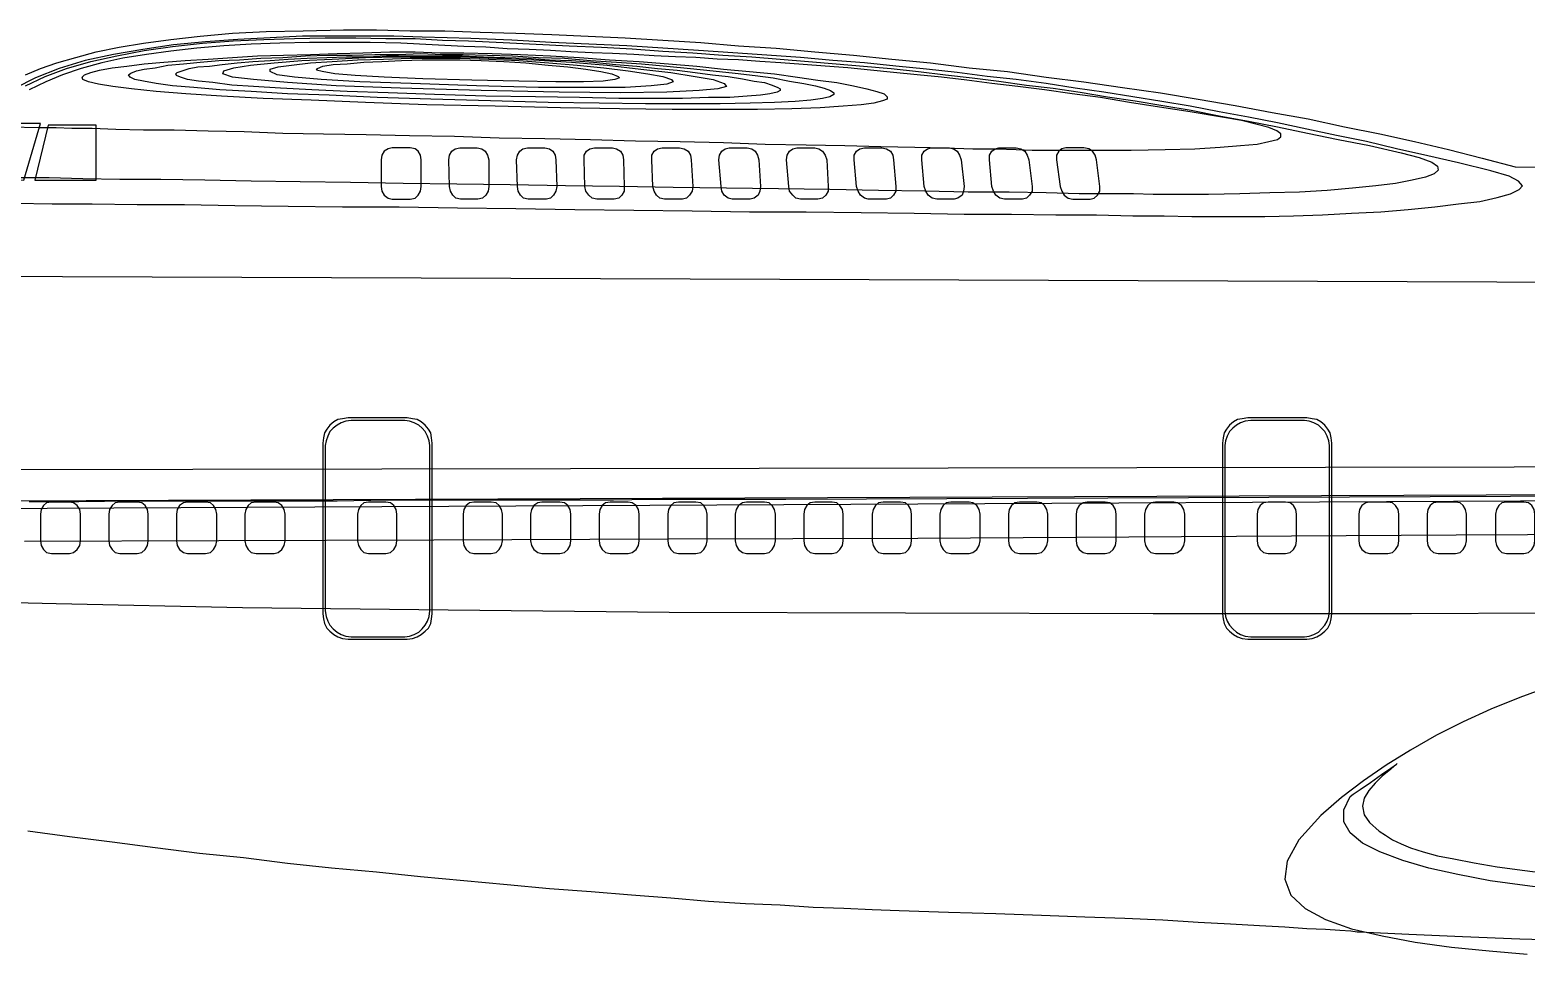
# Model space of a CAD drawing. Extents: x 526 to 2267, y -112 to 246.
# Drawn here: x 1191.1 to 1336.1, y 17.1 to 106.6 of the extents above; entities that cross this region are included whole.
import ezdxf

# ---------------------------------------------------------------- set-up
doc = ezdxf.new("R2010")
doc.units = 0
doc.header["$MEASUREMENT"] = 0
doc.layers.get('0').update_dxf_attribs({"linetype": 'CONTINUOUS'})

msp = doc.modelspace()

# ---------------------------------------------------------------- linework, layer by layer
at = {"linetype": 'Continuous'}
for points in [[(1332.65, 92.98), (1329.53, 93.74), (1326.55, 94.42), (1323.51, 95.11), (1320.61, 95.8), (1317.71, 96.4), (1314.82, 97.01), (1312, 97.62), (1309.17, 98.16), (1306.35, 98.69), (1303.53, 99.22), (1300.79, 99.68), (1297.97, 100.14), (1295.15, 100.6), (1292.4, 100.98), (1289.58, 101.43), (1286.68, 101.81), (1283.86, 102.12), (1280.97, 102.5), (1278, 102.81), (1275.02, 103.11), (1271.97, 103.42), (1268.92, 103.64), (1265.8, 103.95), (1262.52, 104.18), (1259.24, 104.41), (1255.89, 104.63), (1252.46, 104.86), (1248.95, 105.09), (1245.29, 105.25), (1241.63, 105.4), (1237.82, 105.63), (1233.86, 105.78), (1231.57, 105.85), (1229.13, 105.93), (1226.39, 106.01), (1223.57, 106.01), (1220.59, 106.01), (1217.55, 106.01), (1214.42, 105.85), (1211.29, 105.7), (1208.17, 105.47), (1205.04, 105.17), (1202.07, 104.71), (1199.25, 104.25), (1196.5, 103.64), (1193.99, 102.88), (1191.7, 101.97), (1189.72, 100.98)], [(1190.71, 102.27), (1192.16, 102.88), (1193.76, 103.42), (1195.59, 103.95), (1197.57, 104.48), (1199.78, 104.94), (1202.15, 105.32), (1204.81, 105.7), (1207.63, 106.01), (1210.76, 106.31), (1214.04, 106.46), (1217.62, 106.54), (1221.51, 106.62), (1224.71, 106.62), (1227.99, 106.54), (1231.34, 106.54), (1234.77, 106.39), (1238.2, 106.31), (1241.71, 106.16), (1245.22, 106.01), (1248.8, 105.85), (1252.46, 105.63), (1256.12, 105.4), (1259.78, 105.09), (1263.43, 104.86), (1267.17, 104.48), (1270.91, 104.18), (1274.64, 103.8), (1278.38, 103.42), (1282.11, 102.96), (1285.85, 102.58), (1289.58, 102.04), (1293.24, 101.59), (1296.98, 101.05), (1300.64, 100.52), (1304.29, 99.91), (1307.88, 99.3), (1311.46, 98.61), (1314.97, 98), (1318.47, 97.24), (1321.9, 96.55), (1325.26, 95.8), (1328.54, 95.03), (1331.81, 94.19), (1335.01, 93.36), (1635.81, 91.24)], [(1190.71, 102.27), (1192.16, 102.88), (1193.76, 103.42), (1195.59, 103.95), (1197.57, 104.48), (1199.78, 104.94), (1202.15, 105.32), (1204.81, 105.7), (1207.63, 106.01), (1210.76, 106.31), (1214.04, 106.46), (1217.62, 106.54), (1221.51, 106.62), (1224.71, 106.62), (1227.99, 106.54), (1231.34, 106.54), (1234.77, 106.39), (1238.2, 106.31), (1241.71, 106.16), (1245.22, 106.01), (1248.8, 105.85), (1252.46, 105.63), (1256.12, 105.4), (1259.78, 105.09), (1263.43, 104.86), (1267.17, 104.48), (1270.91, 104.18), (1274.64, 103.8), (1278.38, 103.42), (1282.11, 102.96), (1285.85, 102.58), (1289.58, 102.04), (1293.24, 101.59), (1296.98, 101.05), (1300.64, 100.52), (1304.29, 99.91), (1307.88, 99.3), (1311.46, 98.61), (1314.97, 98), (1318.47, 97.24), (1321.9, 96.55), (1325.26, 95.8), (1328.54, 95.03), (1331.81, 94.19), (1335.01, 93.36), (1635.81, 91.24)], [(1190.71, 102.27), (1192.16, 102.88), (1193.76, 103.42), (1195.59, 103.95), (1197.57, 104.48), (1199.78, 104.94), (1202.15, 105.32), (1204.81, 105.7), (1207.63, 106.01), (1210.76, 106.31), (1214.04, 106.46), (1217.62, 106.54), (1221.51, 106.62), (1224.71, 106.62), (1227.99, 106.54), (1231.34, 106.54), (1234.77, 106.39), (1238.2, 106.31), (1241.71, 106.16), (1245.22, 106.01), (1248.8, 105.85), (1252.46, 105.63), (1256.12, 105.4), (1259.78, 105.09), (1263.43, 104.86), (1267.17, 104.48), (1270.91, 104.18), (1274.64, 103.8), (1278.38, 103.42), (1282.11, 102.96), (1285.85, 102.58), (1289.58, 102.04), (1293.24, 101.59), (1296.98, 101.05), (1300.64, 100.52), (1304.29, 99.91), (1307.88, 99.3), (1311.46, 98.61), (1314.97, 98), (1318.47, 97.24), (1321.9, 96.55), (1325.26, 95.8), (1328.54, 95.03), (1331.81, 94.19), (1335.01, 93.36), (1635.81, 91.24)], [(1190.71, 101.2), (1192.62, 102.12), (1194.68, 102.88), (1197.04, 103.57), (1199.56, 104.1), (1202.22, 104.63), (1204.97, 105.01), (1207.87, 105.32), (1210.84, 105.55), (1213.81, 105.7), (1216.78, 105.78), (1219.76, 105.85), (1222.73, 105.85), (1225.63, 105.78), (1228.45, 105.78), (1231.12, 105.63), (1233.63, 105.55), (1236.98, 105.4), (1240.18, 105.25), (1243.39, 105.09), (1246.51, 104.94), (1249.48, 104.79), (1252.46, 104.56), (1255.36, 104.41), (1258.25, 104.18), (1261.07, 104.02), (1263.82, 103.8), (1266.56, 103.57), (1269.23, 103.34), (1271.9, 103.11), (1274.56, 102.88), (1277.23, 102.58), (1279.83, 102.27), (1282.42, 101.97), (1285.01, 101.66), (1287.68, 101.28), (1290.27, 100.98), (1292.86, 100.6), (1295.53, 100.14), (1298.2, 99.76), (1300.87, 99.3), (1303.61, 98.84), (1306.35, 98.31), (1309.17, 97.78), (1312, 97.24), (1314.89, 96.63), (1317.86, 96.02), (1320.91, 95.41), (1323.96, 94.73), (1325.71, 94.27), (1326.94, 93.81), (1327.47, 93.43), (1327.54, 93.05), (1327.16, 92.67), (1326.33, 92.36), (1325.03, 92.06), (1323.43, 91.75), (1321.52, 91.53), (1319.24, 91.3), (1316.8, 91.07), (1314.13, 90.92), (1311.23, 90.84), (1308.34, 90.76), (1305.29, 90.69), (1302.16, 90.69)], [(1306.58, 98.16), (1303.53, 98.69), (1300.56, 99.15), (1297.66, 99.6), (1294.84, 100.06), (1292.1, 100.44), (1289.43, 100.82), (1286.84, 101.13), (1284.32, 101.43), (1281.88, 101.74), (1279.45, 102.04), (1277.08, 102.27), (1274.8, 102.5), (1272.58, 102.73), (1270.37, 102.96), (1268.16, 103.11), (1266.03, 103.26), (1263.89, 103.42), (1261.84, 103.57), (1259.78, 103.72), (1257.72, 103.8), (1255.66, 103.95), (1253.68, 104.02), (1251.62, 104.1), (1249.64, 104.25), (1247.58, 104.33), (1245.6, 104.41), (1243.54, 104.48), (1241.56, 104.63), (1239.5, 104.71), (1237.36, 104.79), (1235.31, 104.94), (1233.17, 105.01), (1230.12, 105.17), (1227.07, 105.32), (1224.1, 105.4), (1221.13, 105.4), (1218.23, 105.4), (1215.34, 105.32), (1212.59, 105.25), (1209.92, 105.09), (1207.33, 104.86), (1204.81, 104.56), (1202.45, 104.25), (1200.16, 103.87), (1198.11, 103.42), (1196.12, 102.88), (1194.3, 102.27), (1192.69, 101.59), (1191.09, 100.82)], [(1233.17, 104.41), (1235.92, 104.33), (1238.66, 104.25), (1241.56, 104.1), (1244.38, 103.95), (1247.28, 103.72), (1250.17, 103.57), (1252.99, 103.34), (1255.74, 103.11), (1258.33, 102.81), (1260.84, 102.58), (1263.28, 102.35), (1265.5, 102.04), (1267.48, 101.74), (1269.31, 101.51), (1270.91, 101.2), (1272.2, 100.9), (1273.19, 100.67), (1273.88, 100.44), (1274.18, 100.14), (1274.18, 99.91), (1273.73, 99.76), (1272.89, 99.53), (1271.67, 99.37), (1269.91, 99.22), (1267.7, 99.07), (1264.96, 98.99), (1261.61, 98.92), (1257.79, 98.92), (1253.37, 98.92), (1248.27, 98.99), (1242.55, 99.07), (1236.22, 99.22), (1229.59, 99.37), (1223.64, 99.6), (1218.38, 99.83), (1213.73, 99.98), (1209.69, 100.21), (1206.26, 100.44), (1203.37, 100.67), (1201, 100.9), (1199.17, 101.13), (1197.8, 101.36), (1196.81, 101.59), (1196.28, 101.81), (1196.2, 102.04), (1196.43, 102.27), (1197.04, 102.5), (1197.88, 102.73), (1199.1, 102.96), (1200.55, 103.11), (1202.22, 103.34), (1204.13, 103.49), (1206.19, 103.64), (1208.4, 103.8), (1210.76, 103.95), (1213.2, 104.1), (1215.72, 104.18), (1218.31, 104.25), (1220.9, 104.33), (1223.41, 104.41), (1226.01, 104.48), (1228.45, 104.48), (1230.88, 104.41), (1233.17, 104.41)], [(1233.17, 104.41), (1235.92, 104.33), (1238.66, 104.25), (1241.56, 104.1), (1244.38, 103.95), (1247.28, 103.72), (1250.17, 103.57), (1252.99, 103.34), (1255.74, 103.11), (1258.33, 102.81), (1260.84, 102.58), (1263.28, 102.35), (1265.5, 102.04), (1267.48, 101.74), (1269.31, 101.51), (1270.91, 101.2), (1272.2, 100.9), (1273.19, 100.67), (1273.88, 100.44), (1274.18, 100.14), (1274.18, 99.91), (1273.73, 99.76), (1272.89, 99.53), (1271.67, 99.37), (1269.91, 99.22), (1267.7, 99.07), (1264.96, 98.99), (1261.61, 98.92), (1257.79, 98.92), (1253.37, 98.92), (1248.27, 98.99), (1242.55, 99.07), (1236.22, 99.22), (1229.59, 99.37), (1223.64, 99.6), (1218.38, 99.83), (1213.73, 99.98), (1209.69, 100.21), (1206.26, 100.44), (1203.37, 100.67), (1201, 100.9), (1199.17, 101.13), (1197.8, 101.36), (1196.81, 101.59), (1196.28, 101.81), (1196.2, 102.04), (1196.43, 102.27), (1197.04, 102.5), (1197.88, 102.73), (1199.1, 102.96), (1200.55, 103.11), (1202.22, 103.34), (1204.13, 103.49), (1206.19, 103.64), (1208.4, 103.8), (1210.76, 103.95), (1213.2, 104.1), (1215.72, 104.18), (1218.31, 104.25), (1220.9, 104.33), (1223.41, 104.41), (1226.01, 104.48), (1228.45, 104.48), (1230.88, 104.41), (1233.17, 104.41)], [(1235.77, 99.76), (1229.97, 99.91), (1224.79, 100.06), (1220.14, 100.29), (1216.1, 100.44), (1212.59, 100.67), (1209.54, 100.82), (1207.03, 101.05), (1204.97, 101.2), (1203.37, 101.43), (1202.15, 101.66), (1201.31, 101.81), (1200.85, 102.04), (1200.7, 102.27), (1200.93, 102.43), (1201.46, 102.65), (1202.22, 102.81), (1203.29, 102.96), (1204.51, 103.19), (1206.04, 103.34), (1207.63, 103.49), (1209.46, 103.64), (1211.45, 103.72), (1213.51, 103.87), (1215.64, 103.95), (1217.85, 104.1), (1220.06, 104.18), (1222.35, 104.18), (1224.56, 104.25), (1226.85, 104.25), (1228.98, 104.33), (1231.12, 104.25), (1233.1, 104.25), (1235.46, 104.18), (1237.9, 104.1), (1240.42, 103.95), (1242.93, 103.87), (1245.45, 103.64), (1247.96, 103.49), (1250.4, 103.34), (1252.84, 103.11), (1255.13, 102.88), (1257.34, 102.65), (1259.47, 102.43), (1261.38, 102.19), (1263.13, 101.97), (1264.73, 101.66), (1266.1, 101.43), (1267.25, 101.2), (1268.08, 100.98), (1268.7, 100.75), (1269, 100.52), (1269, 100.36), (1268.62, 100.14), (1267.93, 99.98), (1266.79, 99.83), (1265.26, 99.68), (1263.28, 99.6), (1260.92, 99.53), (1258.02, 99.45), (1254.67, 99.45), (1250.78, 99.45), (1246.28, 99.53), (1241.33, 99.6), (1235.77, 99.76)], [(1235.31, 100.21), (1230.35, 100.36), (1225.85, 100.52), (1221.89, 100.67), (1218.46, 100.82), (1215.41, 100.98), (1212.82, 101.13), (1210.69, 101.28), (1208.86, 101.51), (1207.48, 101.66), (1206.42, 101.81), (1205.73, 102.04), (1205.35, 102.19), (1205.27, 102.35), (1205.42, 102.5), (1205.88, 102.65), (1206.57, 102.88), (1207.41, 103.03), (1208.55, 103.11), (1209.77, 103.26), (1211.22, 103.42), (1212.74, 103.57), (1214.42, 103.64), (1216.17, 103.8), (1218, 103.87), (1219.91, 103.95), (1221.82, 104.02), (1223.8, 104.02), (1225.7, 104.1), (1227.61, 104.1), (1229.51, 104.1), (1231.34, 104.1), (1233.02, 104.1), (1235.08, 104.02), (1237.14, 103.95), (1239.27, 103.87), (1241.48, 103.72), (1243.62, 103.64), (1245.75, 103.49), (1247.89, 103.26), (1249.94, 103.11), (1251.93, 102.88), (1253.83, 102.73), (1255.58, 102.5), (1257.26, 102.27), (1258.78, 102.12), (1260.16, 101.89), (1261.3, 101.66), (1262.29, 101.51), (1263.05, 101.28), (1263.59, 101.05), (1263.82, 100.9), (1263.82, 100.75), (1263.51, 100.6), (1262.83, 100.44), (1261.91, 100.29), (1260.61, 100.21), (1258.94, 100.06), (1256.88, 100.06), (1254.37, 99.98), (1251.47, 99.98), (1248.19, 99.98), (1244.38, 100.06), (1240.11, 100.14), (1235.31, 100.21)], [(1234.85, 100.75), (1227, 100.98), (1220.82, 101.2), (1216.1, 101.51), (1212.82, 101.81), (1210.76, 102.04), (1209.85, 102.35), (1209.92, 102.65), (1210.91, 102.96), (1212.52, 103.19), (1214.8, 103.42), (1217.47, 103.64), (1220.44, 103.8), (1223.64, 103.95), (1226.85, 104.02), (1230.05, 104.02), (1232.94, 104.02), (1236.37, 103.87), (1239.96, 103.72), (1243.62, 103.49), (1247.05, 103.19), (1250.32, 102.81), (1253.22, 102.5), (1255.58, 102.12), (1257.34, 101.81), (1258.4, 101.43), (1258.63, 101.13), (1257.79, 100.9), (1255.96, 100.75), (1252.84, 100.6), (1248.34, 100.52), (1242.4, 100.6), (1234.85, 100.75)], [(1234.39, 101.2), (1228.06, 101.43), (1223.11, 101.59), (1219.37, 101.81), (1216.78, 102.04), (1215.1, 102.27), (1214.42, 102.58), (1214.42, 102.81), (1215.18, 103.03), (1216.48, 103.19), (1218.31, 103.42), (1220.44, 103.57), (1222.88, 103.72), (1225.4, 103.8), (1227.99, 103.87), (1230.5, 103.87), (1232.87, 103.87), (1235.61, 103.8), (1238.51, 103.64), (1241.41, 103.42), (1244.15, 103.19), (1246.74, 102.96), (1249.1, 102.65), (1251.01, 102.35), (1252.46, 102.12), (1253.3, 101.81), (1253.45, 101.59), (1252.84, 101.36), (1251.31, 101.2), (1248.8, 101.05), (1245.22, 101.05), (1240.42, 101.05), (1234.39, 101.2)], [(1232.79, 103.72), (1234.85, 103.64), (1237.06, 103.57), (1239.19, 103.42), (1241.33, 103.19), (1243.24, 103.03), (1244.99, 102.81), (1246.44, 102.58), (1247.5, 102.35), (1248.11, 102.12), (1248.27, 101.97), (1247.81, 101.81), (1246.66, 101.66), (1244.76, 101.59), (1242.09, 101.59), (1238.51, 101.66), (1233.94, 101.74), (1229.21, 101.89), (1225.47, 102.04), (1222.65, 102.19), (1220.67, 102.35), (1219.45, 102.58), (1218.92, 102.73), (1218.99, 102.88), (1219.53, 103.11), (1220.52, 103.26), (1221.89, 103.34), (1223.49, 103.49), (1225.24, 103.57), (1227.15, 103.64), (1229.13, 103.72), (1231.04, 103.72), (1232.79, 103.72)], [(1189.34, 97.54), (1184.31, 92.52), (1190.56, 92.06), (1192.16, 97.54), (1189.34, 97.54)], [(1189.19, 97.24), (1192.01, 97.16), (1192.62, 97.16), (1193.68, 97.16), (1195.21, 97.09), (1197.19, 97.09), (1199.48, 97.01), (1202.15, 96.94), (1205.12, 96.94), (1208.4, 96.86), (1211.9, 96.78), (1215.64, 96.63), (1219.6, 96.55), (1223.72, 96.48), (1227.91, 96.4), (1232.26, 96.33), (1236.6, 96.17), (1241.02, 96.1), (1245.45, 96.02), (1249.79, 95.87), (1254.13, 95.8), (1258.33, 95.72), (1262.37, 95.57), (1266.33, 95.49), (1270.07, 95.41), (1273.57, 95.34), (1276.85, 95.26), (1279.83, 95.19), (1282.49, 95.11), (1284.78, 95.11), (1286.68, 95.03), (1288.21, 94.96), (1289.28, 94.96), (1289.89, 94.96), (1294.08, 94.96), (1297.81, 94.96), (1301.09, 95.03), (1303.99, 95.11), (1306.43, 95.26), (1308.41, 95.41), (1310.01, 95.57), (1311.16, 95.8), (1312, 96.02), (1312.3, 96.25), (1312.3, 96.55), (1311.92, 96.86), (1311.16, 97.16), (1310.01, 97.47), (1308.49, 97.85), (1306.58, 98.16)], [(1192.92, 97.39), (1191.63, 92.06), (1197.57, 92.06), (1197.57, 97.39), (1192.92, 97.39)], [(1227.99, 90.23), (1228.45, 90.31), (1228.75, 90.61), (1228.98, 90.99), (1229.06, 91.45), (1229.06, 94.04), (1228.98, 94.5), (1228.75, 94.88), (1228.45, 95.11), (1227.99, 95.19), (1226.23, 95.19), (1225.85, 95.11), (1225.47, 94.88), (1225.24, 94.5), (1225.17, 94.04), (1225.17, 91.45), (1225.24, 90.99), (1225.47, 90.61), (1225.85, 90.31), (1226.23, 90.23), (1227.99, 90.23)], [(1235.61, 91.45), (1235.53, 90.99), (1235.31, 90.61), (1235, 90.31), (1234.54, 90.23), (1232.87, 90.23), (1232.41, 90.31), (1232.11, 90.61), (1231.88, 90.99), (1231.8, 91.45), (1231.72, 94.04), (1231.8, 94.5), (1232.03, 94.88), (1232.33, 95.11), (1232.79, 95.19), (1234.47, 95.19), (1234.93, 95.11), (1235.23, 94.88), (1235.46, 94.5), (1235.61, 94.04), (1235.61, 91.45)], [(1242.17, 91.45), (1242.09, 90.99), (1241.86, 90.61), (1241.56, 90.31), (1241.18, 90.23), (1239.42, 90.23), (1238.97, 90.31), (1238.66, 90.61), (1238.43, 90.99), (1238.36, 91.45), (1238.28, 94.04), (1238.36, 94.5), (1238.59, 94.88), (1238.89, 95.11), (1239.35, 95.19), (1241.02, 95.19), (1241.48, 95.11), (1241.79, 94.88), (1242.01, 94.5), (1242.09, 94.04), (1242.17, 91.45)], [(1248.72, 91.45), (1248.72, 90.99), (1248.49, 90.61), (1248.19, 90.31), (1247.73, 90.23), (1246.06, 90.23), (1245.6, 90.31), (1245.29, 90.61), (1244.99, 90.99), (1244.91, 91.45), (1244.83, 94.04), (1244.83, 94.5), (1245.07, 94.88), (1245.37, 95.11), (1245.83, 95.19), (1247.58, 95.19), (1247.96, 95.11), (1248.34, 94.88), (1248.57, 94.5), (1248.65, 94.04), (1248.72, 91.45)], [(1255.36, 91.45), (1255.28, 90.99), (1255.05, 90.61), (1254.75, 90.31), (1254.37, 90.23), (1252.61, 90.23), (1252.15, 90.31), (1251.85, 90.61), (1251.62, 90.99), (1251.47, 91.45), (1251.39, 94.04), (1251.39, 94.5), (1251.62, 94.88), (1251.93, 95.11), (1252.38, 95.19), (1254.06, 95.19), (1254.52, 95.11), (1254.9, 94.88), (1255.13, 94.5), (1255.2, 94.04), (1255.36, 91.45)], [(1261.91, 91.45), (1261.84, 90.99), (1261.68, 90.61), (1261.3, 90.31), (1260.92, 90.23), (1259.17, 90.23), (1258.78, 90.31), (1258.4, 90.61), (1258.18, 90.99), (1258.1, 91.45), (1257.87, 94.04), (1257.95, 94.5), (1258.18, 94.88), (1258.48, 95.11), (1258.86, 95.19), (1260.61, 95.19), (1261.07, 95.11), (1261.38, 94.88), (1261.61, 94.5), (1261.76, 94.04), (1261.91, 91.45)], [(1268.47, 91.45), (1268.47, 90.99), (1268.24, 90.61), (1267.93, 90.31), (1267.48, 90.23), (1265.8, 90.23), (1265.34, 90.31), (1265.04, 90.61), (1264.73, 90.99), (1264.66, 91.45), (1264.43, 94.04), (1264.5, 94.5), (1264.73, 94.88), (1265.04, 95.11), (1265.42, 95.19), (1267.17, 95.19), (1267.55, 95.11), (1267.93, 94.88), (1268.16, 94.5), (1268.32, 94.04), (1268.47, 91.45)], [(1275.02, 91.45), (1275.02, 90.99), (1274.8, 90.61), (1274.49, 90.31), (1274.11, 90.23), (1272.35, 90.23), (1271.97, 90.31), (1271.59, 90.61), (1271.36, 90.99), (1271.21, 91.45), (1270.98, 94.04), (1270.98, 94.5), (1271.21, 94.88), (1271.52, 95.11), (1271.97, 95.19), (1273.65, 95.19), (1274.11, 95.11), (1274.49, 94.88), (1274.72, 94.5), (1274.8, 94.04), (1275.02, 91.45)], [(1281.65, 91.45), (1281.58, 90.99), (1281.43, 90.61), (1281.04, 90.31), (1280.66, 90.23), (1278.99, 90.23), (1278.53, 90.31), (1278.15, 90.61), (1277.92, 90.99), (1277.77, 91.45), (1277.54, 94.04), (1277.54, 94.5), (1277.77, 94.88), (1278.07, 95.11), (1278.45, 95.19), (1280.21, 95.19), (1280.59, 95.11), (1280.97, 94.88), (1281.2, 94.5), (1281.35, 94.04), (1281.65, 91.45)], [(1288.21, 91.45), (1288.21, 90.99), (1287.98, 90.61), (1287.68, 90.31), (1287.3, 90.23), (1285.54, 90.23), (1285.09, 90.31), (1284.7, 90.61), (1284.48, 90.99), (1284.32, 91.45), (1284.1, 94.04), (1284.1, 94.5), (1284.32, 94.88), (1284.63, 95.11), (1285.01, 95.19), (1286.68, 95.19), (1287.14, 95.11), (1287.52, 94.88), (1287.75, 94.5), (1287.91, 94.04), (1288.21, 91.45)], [(1293.85, 90.23), (1294.23, 90.31), (1294.54, 90.61), (1294.77, 90.99), (1294.77, 91.45), (1294.46, 94.04), (1294.31, 94.5), (1294.08, 94.88), (1293.7, 95.11), (1293.24, 95.19), (1291.49, 95.19), (1291.11, 95.11), (1290.8, 94.88), (1290.57, 94.5), (1290.57, 94.04), (1290.95, 91.45), (1291.11, 90.99), (1291.33, 90.61), (1291.72, 90.31), (1292.17, 90.23), (1293.85, 90.23)], [(1189.72, 89.85), (1193.3, 89.77), (1197.19, 89.77), (1201.54, 89.7), (1206.11, 89.7), (1210.99, 89.62), (1216.17, 89.54), (1221.43, 89.47), (1226.92, 89.47), (1232.56, 89.39), (1238.2, 89.32), (1243.92, 89.24), (1249.64, 89.16), (1255.28, 89.09), (1260.84, 89.01), (1266.33, 89.01), (1271.67, 88.93), (1276.78, 88.86), (1281.65, 88.78), (1286.23, 88.78), (1290.5, 88.71), (1294.46, 88.71), (1297.97, 88.63), (1301.02, 88.63), (1303.69, 88.55), (1305.74, 88.55), (1307.27, 88.55), (1308.26, 88.55), (1310.77, 88.55), (1313.52, 88.63), (1316.34, 88.71), (1319.16, 88.86), (1321.98, 89.01), (1324.65, 89.24), (1327.24, 89.47), (1329.53, 89.77), (1331.59, 90), (1333.26, 90.38), (1334.56, 90.76), (1335.4, 91.15), (1335.7, 91.53), (1335.32, 91.98), (1334.41, 92.44), (1332.65, 92.98)], [(1302.16, 90.69), (1301.32, 90.69), (1299.95, 90.69), (1298.05, 90.76), (1295.68, 90.76), (1292.78, 90.76), (1289.58, 90.84), (1286, 90.92), (1282.03, 90.92), (1277.84, 90.99), (1273.35, 91.07), (1268.62, 91.15), (1263.67, 91.22), (1258.63, 91.3), (1253.45, 91.37), (1248.27, 91.45), (1243.01, 91.53), (1237.67, 91.6), (1232.49, 91.68), (1227.3, 91.75), (1222.2, 91.83), (1217.32, 91.91), (1212.59, 91.98), (1208.09, 92.06), (1203.82, 92.14), (1199.86, 92.14), (1196.28, 92.21), (1193, 92.29), (1190.18, 92.29)], [(1585.05, 81.25), (1159.54, 82.84)], [(1230.12, 57.6), (1230.12, 66.6), (1230.05, 67.13), (1229.97, 67.59), (1229.74, 67.97), (1229.44, 68.35), (1229.06, 68.66), (1228.67, 68.89), (1228.22, 68.96), (1227.68, 69.04), (1221.97, 69.04), (1221.43, 68.96), (1220.98, 68.89), (1220.59, 68.66), (1220.21, 68.35), (1219.91, 67.97), (1219.68, 67.59), (1219.6, 67.13), (1219.53, 66.6), (1219.53, 57.6)], [(1229.89, 57.6), (1229.89, 66.37), (1229.82, 66.83), (1229.67, 67.29), (1229.44, 67.74), (1229.13, 68.05), (1228.83, 68.35), (1228.37, 68.58), (1227.91, 68.73), (1227.46, 68.81), (1222.27, 68.81), (1221.74, 68.73), (1221.28, 68.58), (1220.9, 68.35), (1220.52, 68.05), (1220.21, 67.74), (1219.99, 67.29), (1219.83, 66.83), (1219.76, 66.37), (1219.76, 57.45)], [(1317.25, 57.6), (1317.25, 66.6), (1317.18, 67.13), (1317.1, 67.59), (1316.87, 67.97), (1316.57, 68.35), (1316.19, 68.66), (1315.81, 68.89), (1315.35, 68.96), (1314.82, 69.04), (1309.1, 69.04), (1308.56, 68.96), (1308.11, 68.89), (1307.73, 68.66), (1307.35, 68.35), (1307.04, 67.97), (1306.81, 67.59), (1306.73, 67.13), (1306.66, 66.6), (1306.66, 57.6)], [(1317.03, 57.6), (1317.03, 66.37), (1316.95, 66.83), (1316.8, 67.29), (1316.57, 67.74), (1316.26, 68.05), (1315.96, 68.35), (1315.5, 68.58), (1315.04, 68.73), (1314.59, 68.81), (1309.4, 68.81), (1308.87, 68.73), (1308.41, 68.58), (1308.03, 68.35), (1307.65, 68.05), (1307.35, 67.74), (1307.11, 67.29), (1306.96, 66.83), (1306.89, 66.37), (1306.89, 57.45)], [(1133.77, 65.61), (1133.08, 64.77), (1132.63, 63.85), (1132.47, 62.94), (1132.78, 62.02), (1133.69, 61.26), (1135.22, 60.58), (1137.58, 60.19), (1140.86, 60.04), (1465.27, 61.67)], [(1132.4, 64.31), (1131.79, 63.55), (1131.48, 62.86), (1131.56, 62.25), (1132.09, 61.8), (1133.16, 61.34), (1134.91, 61.03), (1137.35, 60.88), (1140.7, 60.81), (1467.82, 62.13)], [(1481.2, 64.53), (1133.77, 63.93)], [(1191.09, 60.96), (1195.9, 60.96), (1200.85, 61.03), (1205.8, 61.03), (1210.84, 61.03), (1215.87, 61.03), (1220.9, 61.03), (1225.78, 61.11), (1230.58, 61.11), (1235.15, 61.11), (1239.58, 61.11), (1243.77, 61.11), (1247.66, 61.11), (1251.24, 61.19), (1254.52, 61.19), (1257.34, 61.19), (1259.78, 61.19), (1261.68, 61.19), (1263.13, 61.19), (1264.05, 61.19), (1264.35, 61.19), (1467.15, 62.01)], [(1194.98, 55.93), (1195.36, 56), (1195.74, 56.31), (1195.97, 56.69), (1196.05, 57.15), (1196.05, 59.74), (1195.97, 60.19), (1195.74, 60.58), (1195.36, 60.81), (1194.98, 60.88), (1193.23, 60.88), (1192.77, 60.81), (1192.47, 60.58), (1192.24, 60.19), (1192.16, 59.74), (1192.16, 57.15), (1192.24, 56.69), (1192.47, 56.31), (1192.77, 56), (1193.23, 55.93), (1194.98, 55.93)], [(1201.54, 55.93), (1201.99, 56), (1202.3, 56.31), (1202.53, 56.69), (1202.6, 57.15), (1202.6, 59.74), (1202.53, 60.19), (1202.3, 60.58), (1201.99, 60.81), (1201.54, 60.88), (1199.86, 60.88), (1199.4, 60.81), (1199.1, 60.58), (1198.87, 60.19), (1198.79, 59.74), (1198.79, 57.15), (1198.87, 56.69), (1199.1, 56.31), (1199.4, 56), (1199.86, 55.93), (1201.54, 55.93)], [(1208.17, 55.93), (1208.63, 56), (1208.93, 56.31), (1209.16, 56.69), (1209.24, 57.15), (1209.24, 59.74), (1209.16, 60.19), (1208.93, 60.58), (1208.63, 60.81), (1208.17, 60.88), (1206.42, 60.88), (1206.04, 60.81), (1205.65, 60.58), (1205.42, 60.19), (1205.35, 59.74), (1205.35, 57.15), (1205.42, 56.69), (1205.65, 56.31), (1206.04, 56), (1206.42, 55.93), (1208.17, 55.93)], [(1214.8, 55.93), (1215.18, 56), (1215.56, 56.31), (1215.79, 56.69), (1215.87, 57.15), (1215.87, 59.74), (1215.79, 60.19), (1215.56, 60.58), (1215.18, 60.81), (1214.8, 60.88), (1213.05, 60.88), (1212.59, 60.81), (1212.28, 60.58), (1212.06, 60.19), (1211.98, 59.74), (1211.98, 57.15), (1212.06, 56.69), (1212.28, 56.31), (1212.59, 56), (1213.05, 55.93), (1214.8, 55.93)], [(1225.63, 55.93), (1226.08, 56), (1226.39, 56.31), (1226.62, 56.69), (1226.69, 57.15), (1226.69, 59.74), (1226.62, 60.19), (1226.39, 60.58), (1226.08, 60.81), (1225.63, 60.88), (1223.95, 60.88), (1223.49, 60.81), (1223.19, 60.58), (1222.96, 60.19), (1222.88, 59.74), (1222.88, 57.15), (1222.96, 56.69), (1223.19, 56.31), (1223.49, 56), (1223.95, 55.93), (1225.63, 55.93)], [(1235.84, 55.93), (1236.3, 56), (1236.6, 56.31), (1236.83, 56.69), (1236.91, 57.15), (1236.91, 59.74), (1236.83, 60.19), (1236.6, 60.58), (1236.3, 60.81), (1235.84, 60.88), (1234.16, 60.88), (1233.71, 60.81), (1233.4, 60.58), (1233.17, 60.19), (1233.1, 59.74), (1233.1, 57.15), (1233.17, 56.69), (1233.4, 56.31), (1233.71, 56), (1234.16, 55.93), (1235.84, 55.93)], [(1242.47, 55.93), (1242.93, 56), (1243.24, 56.31), (1243.46, 56.69), (1243.54, 57.15), (1243.54, 59.74), (1243.46, 60.19), (1243.24, 60.58), (1242.93, 60.81), (1242.47, 60.88), (1240.72, 60.88), (1240.34, 60.81), (1239.96, 60.58), (1239.73, 60.19), (1239.65, 59.74), (1239.65, 57.15), (1239.73, 56.69), (1239.96, 56.31), (1240.34, 56), (1240.72, 55.93), (1242.47, 55.93)], [(1249.1, 55.93), (1249.48, 56), (1249.87, 56.31), (1250.1, 56.69), (1250.17, 57.15), (1250.17, 59.74), (1250.1, 60.19), (1249.87, 60.58), (1249.48, 60.81), (1249.1, 60.88), (1247.35, 60.88), (1246.89, 60.81), (1246.59, 60.58), (1246.36, 60.19), (1246.28, 59.74), (1246.28, 57.15), (1246.36, 56.69), (1246.59, 56.31), (1246.89, 56), (1247.35, 55.93), (1249.1, 55.93)], [(1255.66, 55.93), (1256.12, 56), (1256.42, 56.31), (1256.65, 56.69), (1256.73, 57.15), (1256.73, 59.74), (1256.65, 60.19), (1256.42, 60.58), (1256.12, 60.81), (1255.66, 60.88), (1253.98, 60.88), (1253.53, 60.81), (1253.22, 60.58), (1252.99, 60.19), (1252.92, 59.74), (1252.92, 57.15), (1252.99, 56.69), (1253.22, 56.31), (1253.53, 56), (1253.98, 55.93), (1255.66, 55.93)], [(1262.29, 55.93), (1262.75, 56), (1263.05, 56.31), (1263.28, 56.69), (1263.36, 57.15), (1263.36, 59.74), (1263.28, 60.19), (1263.05, 60.58), (1262.75, 60.81), (1262.29, 60.88), (1260.54, 60.88), (1260.16, 60.81), (1259.78, 60.58), (1259.55, 60.19), (1259.47, 59.74), (1259.47, 57.15), (1259.55, 56.69), (1259.78, 56.31), (1260.16, 56), (1260.54, 55.93), (1262.29, 55.93)], [(1268.85, 55.93), (1269.31, 56), (1269.61, 56.31), (1269.84, 56.69), (1269.91, 57.15), (1269.91, 59.74), (1269.84, 60.19), (1269.61, 60.58), (1269.31, 60.81), (1268.85, 60.88), (1267.17, 60.88), (1266.71, 60.81), (1266.41, 60.58), (1266.18, 60.19), (1266.1, 59.74), (1266.1, 57.15), (1266.18, 56.69), (1266.41, 56.31), (1266.71, 56), (1267.17, 55.93), (1268.85, 55.93)], [(1275.48, 55.93), (1275.94, 56), (1276.24, 56.31), (1276.47, 56.69), (1276.55, 57.15), (1276.55, 59.74), (1276.47, 60.19), (1276.24, 60.58), (1275.94, 60.81), (1275.48, 60.88), (1273.8, 60.88), (1273.35, 60.81), (1273.04, 60.58), (1272.81, 60.19), (1272.73, 59.74), (1272.73, 57.15), (1272.81, 56.69), (1273.04, 56.31), (1273.35, 56), (1273.8, 55.93), (1275.48, 55.93)], [(1282.11, 55.93), (1282.49, 56), (1282.87, 56.31), (1283.1, 56.69), (1283.18, 57.15), (1283.18, 59.74), (1283.1, 60.19), (1282.87, 60.58), (1282.49, 60.81), (1282.11, 60.88), (1280.36, 60.88), (1279.9, 60.81), (1279.6, 60.58), (1279.37, 60.19), (1279.29, 59.74), (1279.29, 57.15), (1279.37, 56.69), (1279.6, 56.31), (1279.9, 56), (1280.36, 55.93), (1282.11, 55.93)], [(1288.67, 55.93), (1289.13, 56), (1289.43, 56.31), (1289.66, 56.69), (1289.74, 57.15), (1289.74, 59.74), (1289.66, 60.19), (1289.43, 60.58), (1289.13, 60.81), (1288.67, 60.88), (1286.99, 60.88), (1286.53, 60.81), (1286.23, 60.58), (1286, 60.19), (1285.92, 59.74), (1285.92, 57.15), (1286, 56.69), (1286.23, 56.31), (1286.53, 56), (1286.99, 55.93), (1288.67, 55.93)], [(1295.3, 55.93), (1295.76, 56), (1296.06, 56.31), (1296.29, 56.69), (1296.37, 57.15), (1296.37, 59.74), (1296.29, 60.19), (1296.06, 60.58), (1295.76, 60.81), (1295.3, 60.88), (1293.55, 60.88), (1293.16, 60.81), (1292.78, 60.58), (1292.56, 60.19), (1292.48, 59.74), (1292.48, 57.15), (1292.56, 56.69), (1292.78, 56.31), (1293.16, 56), (1293.55, 55.93), (1295.3, 55.93)], [(1301.93, 55.93), (1302.31, 56), (1302.7, 56.31), (1302.92, 56.69), (1303, 57.15), (1303, 59.74), (1302.92, 60.19), (1302.7, 60.58), (1302.31, 60.81), (1301.93, 60.88), (1300.18, 60.88), (1299.72, 60.81), (1299.42, 60.58), (1299.19, 60.19), (1299.11, 59.74), (1299.11, 57.15), (1299.19, 56.69), (1299.42, 56.31), (1299.72, 56), (1300.18, 55.93), (1301.93, 55.93)], [(1312.76, 55.93), (1313.21, 56), (1313.52, 56.31), (1313.75, 56.69), (1313.82, 57.15), (1313.82, 59.74), (1313.75, 60.19), (1313.52, 60.58), (1313.21, 60.81), (1312.76, 60.88), (1311.08, 60.88), (1310.62, 60.81), (1310.32, 60.58), (1310.09, 60.19), (1310.01, 59.74), (1310.01, 57.15), (1310.09, 56.69), (1310.32, 56.31), (1310.62, 56), (1311.08, 55.93), (1312.76, 55.93)], [(1322.67, 55.93), (1323.12, 56), (1323.43, 56.31), (1323.66, 56.69), (1323.73, 57.15), (1323.73, 59.74), (1323.66, 60.19), (1323.43, 60.58), (1323.12, 60.81), (1322.67, 60.88), (1320.91, 60.88), (1320.53, 60.81), (1320.15, 60.58), (1319.92, 60.19), (1319.85, 59.74), (1319.85, 57.15), (1319.92, 56.69), (1320.15, 56.31), (1320.53, 56), (1320.91, 55.93), (1322.67, 55.93)], [(1329.22, 55.93), (1329.68, 56), (1329.98, 56.31), (1330.21, 56.69), (1330.29, 57.15), (1330.29, 59.74), (1330.21, 60.19), (1329.98, 60.58), (1329.68, 60.81), (1329.22, 60.88), (1327.54, 60.88), (1327.09, 60.81), (1326.78, 60.58), (1326.55, 60.19), (1326.48, 59.74), (1326.48, 57.15), (1326.55, 56.69), (1326.78, 56.31), (1327.09, 56), (1327.54, 55.93), (1329.22, 55.93)], [(1335.85, 55.93), (1336.31, 56), (1336.62, 56.31), (1336.84, 56.69), (1336.92, 57.15), (1336.92, 59.74), (1336.84, 60.19), (1336.62, 60.58), (1336.31, 60.81), (1335.85, 60.88), (1334.18, 60.88), (1333.72, 60.81), (1333.42, 60.58), (1333.19, 60.19), (1333.11, 59.74), (1333.11, 57.15), (1333.19, 56.69), (1333.42, 56.31), (1333.72, 56), (1334.18, 55.93), (1335.85, 55.93)], [(1356.89, 57.83), (1329.3, 57.68), (1302.7, 57.53), (1277.16, 57.37), (1252.92, 57.3), (1230.28, 57.22), (1209.46, 57.15), (1190.64, 57.07)], [(1219.53, 57.6), (1219.53, 50.06), (1219.6, 49.6), (1219.68, 49.14), (1219.91, 48.68), (1220.21, 48.38), (1220.59, 48.07), (1220.98, 47.85), (1221.43, 47.69), (1221.97, 47.62), (1227.68, 47.62), (1228.22, 47.69), (1228.67, 47.85), (1229.06, 48.07), (1229.44, 48.38), (1229.74, 48.68), (1229.97, 49.14), (1230.05, 49.6), (1230.12, 50.06), (1230.12, 57.6)], [(1219.76, 57.45), (1219.76, 50.36), (1219.83, 49.83), (1219.99, 49.37), (1220.21, 48.99), (1220.52, 48.61), (1220.9, 48.3), (1221.28, 48.07), (1221.74, 47.92), (1222.27, 47.85), (1227.46, 47.85), (1227.91, 47.92), (1228.37, 48.07), (1228.83, 48.3), (1229.13, 48.61), (1229.44, 48.99), (1229.67, 49.37), (1229.82, 49.83), (1229.89, 50.36), (1229.89, 57.6)], [(1306.66, 57.6), (1306.66, 50.06), (1306.73, 49.6), (1306.81, 49.14), (1307.04, 48.68), (1307.35, 48.38), (1307.73, 48.07), (1308.11, 47.85), (1308.56, 47.69), (1309.1, 47.62), (1314.82, 47.62), (1315.35, 47.69), (1315.81, 47.85), (1316.19, 48.07), (1316.57, 48.38), (1316.87, 48.68), (1317.1, 49.14), (1317.18, 49.6), (1317.25, 50.06), (1317.25, 57.6)], [(1306.89, 57.45), (1306.89, 50.36), (1306.96, 49.83), (1307.11, 49.37), (1307.35, 48.99), (1307.65, 48.61), (1308.03, 48.3), (1308.41, 48.07), (1308.87, 47.92), (1309.4, 47.85), (1314.59, 47.85), (1315.04, 47.92), (1315.5, 48.07), (1315.96, 48.3), (1316.26, 48.61), (1316.57, 48.99), (1316.8, 49.37), (1316.95, 49.83), (1317.03, 50.36), (1317.03, 57.6)], [(1350.87, 50.21), (1324.95, 50.06), (1299.95, 50.06), (1275.94, 50.13), (1253.07, 50.21), (1231.65, 50.44), (1211.75, 50.67), (1193.68, 51.05), (1177.45, 51.43)], [(1338.37, 43.04), (1335.47, 41.98), (1332.65, 40.83), (1329.98, 39.61), (1327.39, 38.32), (1324.88, 36.87), (1322.51, 35.42), (1320.3, 33.9), (1318.17, 32.29), (1316.19, 30.54), (1314.05, 28.18), (1312.91, 26.12), (1312.68, 24.37), (1313.29, 22.84), (1314.66, 21.55), (1316.65, 20.48), (1319.16, 19.57), (1322.13, 18.88), (1325.33, 18.27), (1328.84, 17.81), (1332.5, 17.43), (1336.16, 17.13)], [(1339.44, 23.3), (1335.93, 23.76), (1332.58, 24.22), (1329.45, 24.82), (1326.63, 25.43), (1324.12, 26.2), (1321.9, 27.04), (1320.23, 27.88), (1319.01, 28.87), (1318.4, 29.93), (1318.4, 31.08), (1319.01, 32.37), (1319.31, 32.6), (1320, 33.06), (1320.99, 33.74), (1322.06, 34.51), (1322.97, 35.12), (1323.51, 35.5), (1323.58, 35.57), (1322.97, 35.04)], [(1322.97, 35.04), (1322.13, 34.35), (1321.45, 33.67), (1320.84, 32.98), (1320.38, 32.22), (1320.23, 31.46), (1320.38, 30.62), (1320.91, 29.86), (1321.83, 29.02), (1322.44, 28.64), (1323.12, 28.18), (1323.96, 27.8), (1324.88, 27.42), (1326.1, 27.04), (1327.47, 26.65), (1329.07, 26.35), (1331.05, 25.97), (1333.26, 25.59), (1335.93, 25.21), (1338.9, 24.82)], [(1341.27, 18.42), (1335.47, 18.58), (1329.91, 18.8), (1324.72, 19.03), (1319.92, 19.26), (1319.69, 19.26), (1319.08, 19.34), (1318.02, 19.41), (1316.65, 19.49), (1314.82, 19.57), (1312.68, 19.72), (1310.24, 19.87), (1307.42, 20.02), (1304.29, 20.17), (1300.87, 20.4), (1297.21, 20.56), (1293.32, 20.71), (1289.13, 20.86), (1284.7, 21.01), (1280.13, 21.16), (1275.33, 21.32), (1272.73, 21.4), (1269.99, 21.55), (1267.02, 21.62), (1263.82, 21.85), (1260.46, 22), (1256.88, 22.23), (1253.22, 22.54), (1249.41, 22.84), (1245.52, 23.15), (1241.48, 23.45), (1237.36, 23.83), (1233.17, 24.22), (1228.98, 24.6), (1224.71, 25.05), (1220.37, 25.43), (1216.1, 25.89), (1211.83, 26.43), (1207.56, 26.88), (1203.29, 27.42), (1199.1, 27.95), (1194.98, 28.48), (1190.94, 29.02)]]:
    msp.add_lwpolyline(points, dxfattribs=at)

doc.saveas('drawing.dxf')
